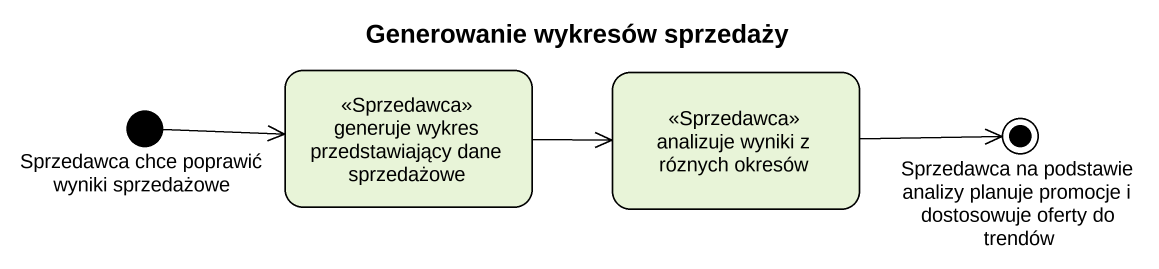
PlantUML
@startuml
title Generowanie wykresów sprzedaży
hide empty description
state "Sprzedawca chce poprawić wyniki sprzedażowe" as Sprzedawca_chce_poprawić <<start>>
state "generuje wykres przedstawiający dane sprzedażowe" as generuje_wykres <<Sprzedawca>>
state "analizuje wyniki z róznych okresów" as analizuje_wyniki_z_róznych <<Sprzedawca>>
state "Sprzedawca na podstawie analizy planuje promocje i dostosowuje oferty do trendów" as Sprzedawca_na_podstawie <<end>>
Sprzedawca_chce_poprawić -right-> generuje_wykres
generuje_wykres -right-> analizuje_wyniki_z_róznych
analizuje_wyniki_z_róznych -right-> Sprzedawca_na_podstawie
@enduml
